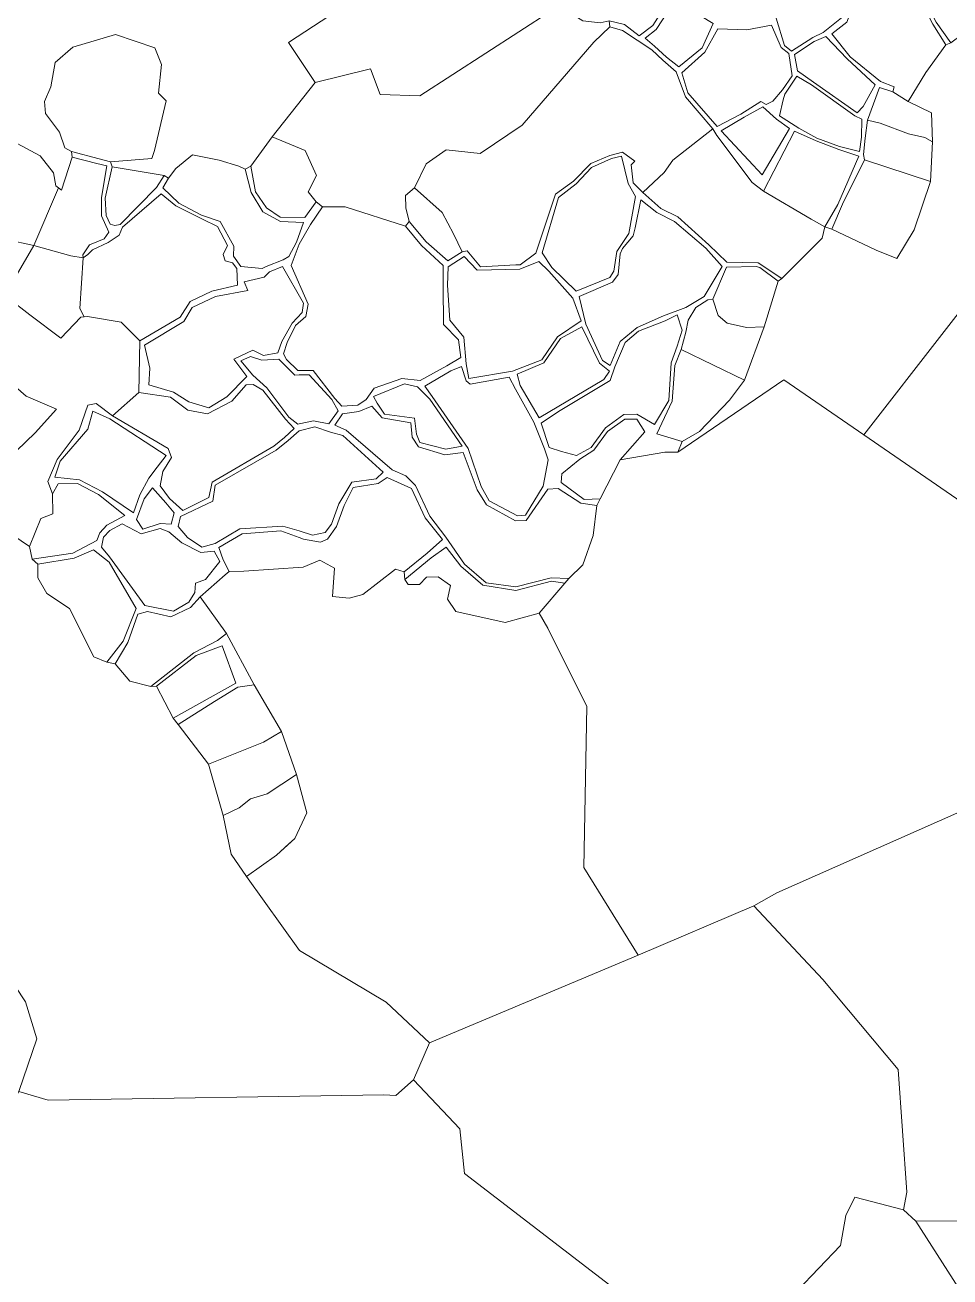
# Model space of a CAD drawing. Header units: metres. Extents: x 542555 to 550520, y 1840485 to 1846995.
# Drawn here: x 547953.2 to 548111.2, y 1841722.8 to 1841936.8 of the extents above; entities that cross this region are included whole.
import ezdxf

# ---------------------------------------------------------------- set-up
doc = ezdxf.new("R2010")
doc.units = ezdxf.units.M
doc.header["$MEASUREMENT"] = 0
doc.layers.add('Level 30', color=7, linetype='Continuous', lineweight=0)

msp = doc.modelspace()

# ---------------------------------------------------------------- linework, layer by layer
at = {"layer": 'Level 30', "color": 7, "linetype": 'Continuous', "lineweight": 0, "flags": 128}
for points in [[(548115.36, 1841936.67), (548111.39, 1841933.73), (548108.87, 1841937.27), (548099.32, 1841956.28), (548097, 1841960.05), (548096.9, 1841961.66), (548098.19, 1841963.12), (548101.15, 1841965.03), (548101.9, 1841969.04), (548108.31, 1841974.13), (548109.56, 1841974.22), (548109.75, 1841972.68), (548110.7, 1841970.59), (548112.65, 1841967.7), (548114.85, 1841965.7), (548111.04, 1841961.65), (548112.17, 1841957.7), (548114.67, 1841951.6), (548116.21, 1841948.98), (548117.45, 1841945.95), (548120.2, 1841940.5), (548115.36, 1841936.67)], [(548107.11, 1841928.63), (548104.1, 1841923.69), (548101.44, 1841925.34), (548101.66, 1841926.17), (548099.38, 1841927.08), (548094.18, 1841931.34), (548091.06, 1841935.26), (548093.6, 1841937.26), (548094.04, 1841938.42), (548089.48, 1841946.89), (548087.23, 1841950.34), (548089.6, 1841952.54), (548092.75, 1841956.03), (548093.66, 1841957.46), (548096.09, 1841959.75), (548098.76, 1841955.93), (548108.29, 1841936.92), (548110.51, 1841933.35), (548107.11, 1841928.63)], [(548166.6, 1841870.51), (548164.98, 1841865.48), (548161.59, 1841859.96), (548144.13, 1841835.8), (548132.67, 1841841.83), (548096.53, 1841866.68), (548123.94, 1841902.03), (548129.89, 1841918.71), (548135.57, 1841928.1), (548150.31, 1841947.07), (548154.52, 1841952.71), (548161.6, 1841943.06), (548181.75, 1841915.23), (548187.4, 1841907.6), (548168.88, 1841896.51), (548165.16, 1841889.28), (548160.7, 1841886.35), (548161.39, 1841881.02), (548160.58, 1841875.94), (548166.6, 1841870.51)], [(548054.76, 1841949.16), (548065.43, 1841944.55), (548060.45, 1841936.66), (548058.14, 1841934.93), (548055.6, 1841936.88), (548052.98, 1841937.46), (548051.44, 1841937.13), (548048.47, 1841937.46), (548046.21, 1841938.91), (548045.65, 1841940.42), (548046.56, 1841942.6), (548050.97, 1841944.33), (548054.76, 1841949.16)], [(548093.25, 1841938.47), (548089.56, 1841935.5), (548087.79, 1841934.63), (548084.12, 1841932.28), (548082.95, 1841933.24), (548081.53, 1841937.94), (548080.97, 1841939.91), (548079.63, 1841942.45), (548080.34, 1841946.11), (548083.48, 1841947.51), (548086.4, 1841949.68), (548088.67, 1841946.31), (548093.25, 1841938.47)], [(548064.24, 1841940.94), (548070.73, 1841937.03), (548068.88, 1841932.87), (548064.89, 1841929.61), (548062.78, 1841931.29), (548060.74, 1841933.15), (548059.15, 1841934.5), (548060.99, 1841935.99), (548064.24, 1841940.94)], [(547961.09, 1841915.17), (547959.99, 1841915.77), (547959.06, 1841918.42), (547956.68, 1841921.62), (547956.5, 1841923.68), (547957.57, 1841926.17), (547958.32, 1841930.36), (547961.34, 1841932.97), (547968.61, 1841935.13), (547975.37, 1841932.84), (547976.49, 1841929.99), (547976, 1841925.1), (547977.26, 1841923.81), (547975.31, 1841915.32), (547974.84, 1841913.92), (547967.75, 1841913.38), (547965.81, 1841913.86), (547961.09, 1841915.17)], [(548062.37, 1841911.55), (548058.73, 1841908.13), (548057.07, 1841909.81), (548056.74, 1841912.84), (548057.4, 1841913.48), (548055.28, 1841915.02), (548053.12, 1841914.47), (548049.85, 1841913.08), (548046.9, 1841910.06), (548043.79, 1841907.83), (548040.46, 1841897.79), (548037.78, 1841895.78), (548037.05, 1841895.79), (548030.98, 1841895.43), (548028.72, 1841898.18), (548027.88, 1841897.98), (548026.39, 1841901.05), (548024.44, 1841904.7), (548019.7, 1841908.94), (548021.74, 1841913.06), (548025.15, 1841915.41), (548030.93, 1841914.81), (548038.12, 1841919.66), (548050.39, 1841933.83), (548053.12, 1841936.43), (548055.27, 1841935.83), (548060.27, 1841932.52), (548062.15, 1841930.77), (548064.41, 1841928.76), (548066.04, 1841924.49), (548070.69, 1841919.02), (548063.85, 1841913.67), (548062.37, 1841911.55)], [(548080.74, 1841936.73), (548082.4, 1841932.93), (548083.67, 1841931.89), (548084.24, 1841928.1), (548082.58, 1841925.67), (548080.93, 1841923.72), (548079.8, 1841923.2), (548078.88, 1841923.7), (548075.5, 1841921.54), (548071.45, 1841919.42), (548066.43, 1841925.18), (548065.39, 1841928.61), (548069.36, 1841932.15), (548071.53, 1841936.12), (548076.53, 1841935.93), (548080.74, 1841936.73)], [(548093.63, 1841930.98), (548098.43, 1841926.53), (548096.39, 1841922.81), (548095.34, 1841921.78), (548087.91, 1841926.99), (548085.18, 1841928.95), (548084.63, 1841931.7), (548088.02, 1841933.95), (548090.03, 1841934.82), (548093.63, 1841930.98)], [(548096.13, 1841917.59), (548095.76, 1841915.12), (548092.34, 1841916), (548088.49, 1841917.43), (548085.39, 1841919.12), (548082.1, 1841921.26), (548082.72, 1841924), (548083, 1841924.92), (548085.04, 1841928.04), (548087.57, 1841926.52), (548094.96, 1841921.26), (548096.15, 1841920.66), (548096.13, 1841917.59)], [(547958.91, 1841908.92), (547954.67, 1841899.06), (547949.97, 1841900.08), (547947.17, 1841900.14), (547944.4, 1841906.1), (547943.33, 1841910.33), (547936.71, 1841912.56), (547934.57, 1841913.8), (547934.86, 1841914.32), (547933.67, 1841917.33), (547937.84, 1841918.76), (547941.54, 1841920.43), (547948.74, 1841925.11), (547951.01, 1841920.83), (547951.84, 1841916.5), (547955.75, 1841914.39), (547958.01, 1841911.48), (547958.43, 1841909.28), (547958.91, 1841908.92)], [(548099.32, 1841920), (548097.15, 1841920.51), (548099.2, 1841926.08), (548101.44, 1841925.34), (548104.1, 1841923.69), (548108.07, 1841921.77), (548108.26, 1841916.8), (548106.95, 1841917.56), (548104.11, 1841918.16), (548099.32, 1841920)], [(548083.8, 1841919.07), (548079.15, 1841911.18), (548072.1, 1841918.67), (548076.05, 1841921.02), (548079.22, 1841922.75), (548081.57, 1841920.65), (548083.8, 1841919.07)], [(548108.26, 1841916.8), (548107.87, 1841910.01), (548096.64, 1841913.69), (548096.43, 1841914.62), (548096.74, 1841917.44), (548097.15, 1841920.51), (548099.32, 1841920), (548104.11, 1841918.16), (548106.95, 1841917.56), (548108.26, 1841916.8)], [(548079.36, 1841908.38), (548087.52, 1841903.57), (548089.84, 1841902.25), (548089.4, 1841900.35), (548082.51, 1841893.44), (548078.47, 1841896.13), (548073.12, 1841896.21), (548070.04, 1841899.16), (548064.74, 1841903.96), (548061.84, 1841905.39), (548058.73, 1841908.13), (548062.37, 1841911.55), (548063.85, 1841913.67), (548070.69, 1841919.02), (548071.36, 1841917.87), (548077.44, 1841909.86), (548079.36, 1841908.38)], [(548079.36, 1841908.38), (548084.64, 1841918.59), (548088.38, 1841916.97), (548092.22, 1841915.48), (548095.64, 1841914.36), (548092.05, 1841906.08), (548089.84, 1841902.25), (548087.52, 1841903.57), (548079.36, 1841908.38)], [(548001.55, 1841908.25), (548002.9, 1841906.51), (548000.98, 1841903.84), (547996.78, 1841903.9), (547994.45, 1841905.53), (547992.54, 1841908.24), (547991.73, 1841912.62), (547995.41, 1841917.67), (548001.06, 1841915.29), (548002.96, 1841911.05), (548001.55, 1841908.25)], [(547966.21, 1841907.3), (547966.25, 1841904.15), (547967.46, 1841901.34), (547966.69, 1841900.2), (547964.17, 1841899.16), (547963.02, 1841897.49), (547963.13, 1841896.94), (547960.97, 1841897.29), (547954.67, 1841899.06), (547958.91, 1841908.92), (547959.4, 1841908.54), (547961.25, 1841914.18), (547965.42, 1841913.1), (547967.13, 1841912.69), (547966.21, 1841907.3)], [(547990.78, 1841912.1), (547991.82, 1841908.11), (547993.78, 1841904.82), (547996.82, 1841903.2), (548000.74, 1841903.02), (547999.54, 1841899.67), (547998.24, 1841897.21), (547997.3, 1841896.63), (547994.36, 1841895.49), (547993.69, 1841895.14), (547990.06, 1841895.5), (547988.78, 1841897.25), (547988.83, 1841898.95), (547986.5, 1841903.2), (547983.34, 1841904.28), (547979.43, 1841906.33), (547976.7, 1841908.91), (547977.69, 1841910.61), (547978.94, 1841912.24), (547981.8, 1841914.6), (547986.35, 1841913.67), (547989.71, 1841912.66), (547990.78, 1841912.1)], [(548053.4, 1841913.94), (548055.07, 1841914.37), (548056.26, 1841909.65), (548057.48, 1841907.46), (548056.33, 1841901.11), (548054.76, 1841898.74), (548054.3, 1841898.02), (548053.81, 1841894.67), (548053.11, 1841893.61), (548047.34, 1841891.24), (548043.21, 1841895.3), (548041.54, 1841897.84), (548044.33, 1841907.26), (548047.32, 1841909.61), (548049.98, 1841912.43), (548053.4, 1841913.94)], [(548096.64, 1841913.69), (548107.87, 1841910.01), (548105.12, 1841901.76), (548102.16, 1841896.87), (548098.62, 1841898.25), (548091.05, 1841901.89), (548092.84, 1841906.15), (548096.64, 1841913.69)], [(547968.06, 1841912.5), (547976.95, 1841911.02), (547975.65, 1841908.98), (547969.41, 1841902.68), (547968.53, 1841902.5), (547967.71, 1841902.72), (547967.06, 1841904.22), (547966.88, 1841907.18), (547968.06, 1841912.5)], [(547987.35, 1841896.44), (547988.62, 1841896.13), (547989.34, 1841895.12), (547989.46, 1841892.29), (547985.1, 1841891.24), (547981.36, 1841889.5), (547979.66, 1841886.81), (547972.78, 1841882.77), (547969.6, 1841885.99), (547963.86, 1841886.96), (547963.3, 1841886.9), (547962.53, 1841888.28), (547963.13, 1841896.94), (547963.89, 1841897.55), (547964.7, 1841898.32), (547967.38, 1841899.59), (547969.28, 1841900.83), (547969.84, 1841902.2), (547976.43, 1841907.89), (547978.96, 1841905.83), (547983.47, 1841903.58), (547986.05, 1841902.33), (547987.79, 1841899.07), (547987.01, 1841897.56), (547987.35, 1841896.44)], [(548019.7, 1841908.94), (548024.44, 1841904.7), (548026.39, 1841901.05), (548027.88, 1841897.98), (548025.41, 1841896.45), (548021.7, 1841899.7), (548018.8, 1841903.2), (548018.22, 1841905.53), (548018.21, 1841907.64), (548019.7, 1841908.94)], [(548027.24, 1841882.94), (548027.66, 1841879.9), (548025.24, 1841878.51), (548020.68, 1841875.97), (548017.55, 1841876.35), (548012.82, 1841874.66), (548011.46, 1841872.75), (548010.01, 1841871.78), (548007.28, 1841871.61), (548006.12, 1841872.93), (548002.38, 1841877.72), (548000, 1841877.69), (547999.81, 1841877.68), (547997.83, 1841879.56), (547997.35, 1841880.57), (547997.95, 1841882.5), (547999.4, 1841885.41), (548001.14, 1841886.93), (548001.53, 1841889.06), (547998.66, 1841895.66), (548000.01, 1841899.3), (548001.94, 1841902.66), (548004, 1841905.68), (548007.88, 1841905.67), (548018.18, 1841902.4), (548020.91, 1841899.1), (548024.63, 1841895.63), (548024.6, 1841892.11), (548024.7, 1841885.57), (548027.24, 1841882.94)], [(548058.37, 1841906.88), (548061.11, 1841904.72), (548064.16, 1841903.19), (548069.49, 1841898.6), (548072.27, 1841895.49), (548069.23, 1841890.34), (548066.09, 1841888.47), (548062.29, 1841887.03), (548057.76, 1841885.08), (548054.87, 1841882.64), (548053.16, 1841878.55), (548051.84, 1841879.42), (548049.01, 1841885.64), (548047.88, 1841890.37), (548053.55, 1841892.83), (548054.52, 1841894.09), (548054.89, 1841897.65), (548055.28, 1841898.58), (548057.06, 1841900.7), (548057.45, 1841902.12), (548058.37, 1841906.88)], [(547947.17, 1841900.14), (547949.97, 1841900.08), (547954.67, 1841899.06), (547951.68, 1841893.87), (547950.19, 1841890.18), (547947.3, 1841889.05), (547940.33, 1841888.77), (547939.47, 1841892.84), (547938.92, 1841893.24), (547939.21, 1841900.77), (547946.43, 1841900.16), (547947.17, 1841900.14)], [(547954.01, 1841887.22), (547950.19, 1841890.18), (547951.68, 1841893.87), (547954.67, 1841899.06), (547960.97, 1841897.29), (547963.13, 1841896.94), (547962.53, 1841888.28), (547963.3, 1841886.9), (547962.73, 1841886.84), (547959.29, 1841883.25), (547954.01, 1841887.22)], [(548048.19, 1841886.21), (548044.16, 1841883.45), (548041.48, 1841879.53), (548036.45, 1841877.6), (548028.98, 1841876.33), (548028.55, 1841878.86), (548028.16, 1841883.42), (548025.78, 1841886.33), (548025.34, 1841892.28), (548025.5, 1841895.42), (548028.19, 1841897.2), (548030.44, 1841894.85), (548037.73, 1841895.05), (548040.99, 1841896.35), (548042.67, 1841894.66), (548046.77, 1841890.09), (548048.19, 1841886.21)], [(547990.64, 1841892.86), (547994.03, 1841893.68), (547994.97, 1841894.56), (547997.17, 1841895.5), (548000.78, 1841889.19), (548000.53, 1841887.63), (547998.83, 1841885.77), (547997.03, 1841882.66), (547996.34, 1841880.71), (547993.89, 1841880.29), (547992.09, 1841881.16), (547988.82, 1841879.62), (547991.05, 1841876.7), (547987.66, 1841873.23), (547984.58, 1841871.33), (547981.16, 1841872.33), (547978.54, 1841873.98), (547974.34, 1841875.26), (547974.47, 1841878.11), (547973.59, 1841882.04), (547980.28, 1841886.08), (547981.75, 1841888.48), (547985.69, 1841890.33), (547991.24, 1841891.39), (547990.64, 1841892.86)], [(548081.86, 1841893), (548079.49, 1841885.15), (548076.43, 1841885.04), (548073.17, 1841885.8), (548071.59, 1841887.1), (548070.72, 1841889.88), (548073.01, 1841895.37), (548078.11, 1841895.49), (548078.74, 1841895.29), (548081.86, 1841893)], [(547938.01, 1841870.36), (547935.01, 1841870.68), (547931.93, 1841875.46), (547928.46, 1841879.15), (547926.26, 1841884.31), (547927.16, 1841887.34), (547929.3, 1841893.1), (547934.92, 1841889.63), (547940.33, 1841888.77), (547939.52, 1841886.2), (547946.76, 1841879.06), (547953.35, 1841873.3), (547958.53, 1841871.1), (547954.9, 1841867.06), (547946.92, 1841859.42), (547943.18, 1841863.26), (547940.38, 1841869.23), (547938.01, 1841870.36)], [(548079.49, 1841885.15), (548076.09, 1841876.08), (548065.27, 1841881.32), (548066.1, 1841884.25), (548066.5, 1841886.31), (548067.8, 1841888.46), (548069.85, 1841889.76), (548070.72, 1841889.88), (548071.59, 1841887.1), (548073.17, 1841885.8), (548076.43, 1841885.04), (548079.49, 1841885.15)], [(548064.61, 1841887.21), (548065.45, 1841884.6), (548064.6, 1841881.89), (548063.6, 1841879.01), (548063.2, 1841872.56), (548060.74, 1841868.48), (548057.72, 1841870.24), (548055.52, 1841870.16), (548052.35, 1841867.93), (548049.89, 1841864.56), (548047.43, 1841863.17), (548044.86, 1841863.86), (548042.73, 1841864.52), (548041.36, 1841868.68), (548044.31, 1841870.68), (548053.14, 1841875.97), (548053.94, 1841878.32), (548055.74, 1841882.47), (548058.01, 1841884.41), (548062.55, 1841886.2), (548064.61, 1841887.21)], [(548044.66, 1841883.18), (548048.31, 1841885.17), (548051.31, 1841878.94), (548053.06, 1841877.61), (548052.08, 1841876.16), (548041, 1841869.59), (548037.8, 1841875.15), (548037.24, 1841877.09), (548041.84, 1841878.99), (548044.66, 1841883.18)], [(548001.71, 1841876.97), (548005.6, 1841872.75), (548006.66, 1841870.82), (548005.09, 1841868.57), (548002.46, 1841869.1), (548000, 1841868.57), (547999.78, 1841868.52), (547998.27, 1841869.72), (547994.49, 1841874.72), (547992.07, 1841876.9), (547990.05, 1841879.36), (547991.71, 1841880.12), (547993.65, 1841879.45), (547996.54, 1841879.66), (547999.3, 1841876.93), (548000, 1841876.95), (548000, 1841876.94), (548001.71, 1841876.97)], [(548065.27, 1841881.32), (548076.09, 1841876.08), (548073.56, 1841872.61), (548068.42, 1841867.29), (548065.48, 1841865.58), (548061.13, 1841866.89), (548063.74, 1841872.47), (548064.19, 1841878.54), (548065.27, 1841881.32)], [(548041.91, 1841864.32), (548042.54, 1841862.42), (548041.68, 1841857.94), (548038.7, 1841852.96), (548037.31, 1841852.88), (548032.46, 1841855.4), (548031.1, 1841857.88), (548028.9, 1841864.38), (548022.73, 1841873.28), (548021.47, 1841875), (548025.93, 1841877.62), (548027.74, 1841878.38), (548028.55, 1841875.96), (548029.24, 1841875.39), (548035.89, 1841876.55), (548037, 1841874.52), (548040.13, 1841868.9), (548041.91, 1841864.32)], [(547995.71, 1841864.79), (547985.16, 1841858.62), (547984.59, 1841856.01), (547980.15, 1841853.75), (547977.88, 1841855.85), (547976.28, 1841857.97), (547976.71, 1841860.43), (547978.17, 1841862.83), (547977.65, 1841864.35), (547968.13, 1841869.98), (547972.6, 1841873.97), (547978.04, 1841873.14), (547980.96, 1841870.93), (547984.36, 1841870.27), (547988.48, 1841872.48), (547990.98, 1841875.25), (547992.17, 1841875.3), (547993.81, 1841874.32), (547997.65, 1841869.37), (547999.13, 1841867.8), (547997.51, 1841866.24), (547995.71, 1841864.79)], [(548022.35, 1841872.81), (548027.89, 1841864.79), (548025.1, 1841864.28), (548020.62, 1841865.39), (548020.04, 1841866.82), (548019.73, 1841869.54), (548014.57, 1841870.25), (548013.33, 1841872.13), (548012.72, 1841873.26), (548018.01, 1841875.42), (548020.22, 1841874.9), (548022.35, 1841872.81)], [(547975.74, 1841861.17), (547974.34, 1841859.31), (547972.79, 1841856.46), (547971.68, 1841853.37), (547966.42, 1841856.97), (547962.5, 1841859), (547958.28, 1841859.47), (547959.15, 1841862.22), (547963.88, 1841867.66), (547964.77, 1841870.76), (547967.67, 1841869.42), (547977.3, 1841863.19), (547975.74, 1841861.17)], [(548048.47, 1841844.46), (548046.08, 1841842.16), (548043.05, 1841842.24), (548037.06, 1841840.74), (548031.95, 1841841.41), (548028.29, 1841844.58), (548025.08, 1841849.23), (548022.32, 1841852.83), (548019.91, 1841858.06), (548018.26, 1841859.71), (548015.92, 1841860.72), (548008.05, 1841867.52), (548006.11, 1841868.37), (548007.4, 1841870.28), (548010.19, 1841870.71), (548012.42, 1841871.6), (548014.21, 1841869.64), (548019.11, 1841868.78), (548019.31, 1841866.32), (548020.42, 1841864.63), (548024.92, 1841863.31), (548028.02, 1841863.71), (548030.43, 1841857.28), (548032.05, 1841854.73), (548036.99, 1841852.01), (548038.82, 1841852.06), (548042.53, 1841857.41), (548044.26, 1841857.55), (548048.17, 1841855.01), (548050.88, 1841854.63), (548050.25, 1841849.51), (548048.47, 1841844.46)], [(548059.06, 1841867.2), (548054.89, 1841862.42), (548051.45, 1841855.76), (548048.7, 1841855.64), (548044.81, 1841858.58), (548044.9, 1841860.04), (548048, 1841862.52), (548050.37, 1841864.08), (548052.72, 1841867.3), (548055.66, 1841869.36), (548057.73, 1841869.39), (548059.06, 1841867.2)], [(548007.46, 1841866.58), (548014.34, 1841860.35), (548013.16, 1841859.21), (548009.03, 1841858.59), (548006.78, 1841854.94), (548005.55, 1841851.43), (548004.48, 1841850.02), (548002.31, 1841849.57), (548000, 1841850.27), (547997.22, 1841851.11), (547989.87, 1841850.66), (547985.64, 1841848.13), (547983.39, 1841847.51), (547980.91, 1841849.17), (547979.33, 1841851.01), (547979.72, 1841852.75), (547985.27, 1841855.34), (547985.67, 1841858.12), (547996.07, 1841864.11), (547998.12, 1841865.73), (548000, 1841867.37), (548002.7, 1841868.09), (548005.34, 1841867.16), (548007.46, 1841866.58)], [(547962.15, 1841858.36), (547965.7, 1841856.52), (547970.22, 1841852.9), (547967.12, 1841851.27), (547965.97, 1841849.94), (547965.44, 1841848.66), (547961.32, 1841846.48), (547954.4, 1841845.43), (547953.92, 1841847.61), (547955.87, 1841852.38), (547957.89, 1841853.23), (547957.84, 1841856.65), (547958.81, 1841858.32), (547962.15, 1841858.36)], [(548019.21, 1841857.54), (548021.56, 1841852.54), (548024.51, 1841848.8), (548021.91, 1841846.5), (548017.93, 1841843.26), (548016.47, 1841843.72), (548010.88, 1841839.42), (548008.58, 1841838.81), (548005.7, 1841839.08), (548006.06, 1841843.94), (548003.53, 1841845.29), (548000.69, 1841844.06), (547990.56, 1841843.4), (547988.04, 1841843.32), (547987.05, 1841845.35), (547986.26, 1841847.43), (547990.28, 1841849.77), (547996.89, 1841850.31), (548000, 1841849.15), (548000.77, 1841848.86), (548003.66, 1841848.35), (548004.86, 1841848.89), (548006.42, 1841851.04), (548007.69, 1841854.61), (548009.24, 1841857.71), (548013.5, 1841858.38), (548015.07, 1841859.43), (548019.21, 1841857.54)], [(547978.63, 1841853.37), (547978.14, 1841851.41), (547976.24, 1841851.54), (547973.29, 1841850.6), (547972.21, 1841852.21), (547973.55, 1841855.78), (547974.96, 1841857.63), (547977.25, 1841855.1), (547978.63, 1841853.37)], [(547984.03, 1841842), (547982.32, 1841841.34), (547982.19, 1841839.77), (547981.14, 1841838.12), (547978.52, 1841836.56), (547973.66, 1841837.52), (547967.61, 1841845.84), (547966.24, 1841847.51), (547966.58, 1841849.22), (547967.68, 1841850.35), (547969.76, 1841851.5), (547973.04, 1841849.8), (547976.24, 1841850.7), (547977.76, 1841850.14), (547979.95, 1841848.24), (547983.21, 1841846.62), (547985.48, 1841846.83), (547986.48, 1841845.05), (547984.03, 1841842)], [(548045.41, 1841841.35), (548041.02, 1841836.2), (548035.22, 1841834.62), (548026.81, 1841836.48), (548025.36, 1841838.63), (548025.86, 1841840.95), (548023.77, 1841842.46), (548021.77, 1841842.36), (548020.58, 1841841.13), (548018.61, 1841841.11), (548018.07, 1841841.98), (548022.55, 1841845.66), (548025.14, 1841847.49), (548027.61, 1841844.25), (548031.4, 1841840.99), (548037.02, 1841840.09), (548043.14, 1841841.67), (548045.41, 1841841.35)], [(547972.16, 1841837.04), (547969.96, 1841831.44), (547967.12, 1841827.85), (547964.95, 1841828.75), (547960.78, 1841837.01), (547956.88, 1841839.56), (547955.37, 1841842.26), (547955.35, 1841844.6), (547961.58, 1841845.6), (547964.87, 1841847.07), (547967.54, 1841844.95), (547972.16, 1841837.04)], [(548041.02, 1841836.2), (548042.5, 1841833.64), (548049.18, 1841820.26), (548048.65, 1841792.74), (548057.93, 1841777.77), (548022.31, 1841762.78), (548014.88, 1841769.74), (548000.05, 1841778.57), (547990.99, 1841791.19), (547996.14, 1841794.86), (547998.24, 1841796.77), (547999.26, 1841797.7), (548001.32, 1841802.09), (547999.56, 1841808.66), (547996.99, 1841815.98), (547992.3, 1841823.97), (547987.61, 1841832.72), (547983.07, 1841839.02), (547987.34, 1841842.76), (547988.04, 1841843.32), (547990.56, 1841843.4), (548000.69, 1841844.06), (548003.53, 1841845.29), (548006.06, 1841843.94), (548005.7, 1841839.08), (548008.58, 1841838.81), (548010.88, 1841839.42), (548016.47, 1841843.72), (548017.93, 1841843.26), (548018.07, 1841841.98), (548018.61, 1841841.11), (548020.58, 1841841.13), (548021.77, 1841842.36), (548023.77, 1841842.46), (548025.86, 1841840.95), (548025.36, 1841838.63), (548026.81, 1841836.48), (548035.22, 1841834.62), (548041.02, 1841836.2)], [(547983.07, 1841839.02), (547987.61, 1841832.72), (547986.04, 1841831.53), (547982.01, 1841829.45), (547974.66, 1841823.66), (547971.09, 1841824.59), (547968.58, 1841827.55), (547970.76, 1841831.18), (547972.45, 1841836.07), (547974.08, 1841836.48), (547978.11, 1841835.6), (547981.47, 1841837.2), (547983.07, 1841839.02)], [(547987.61, 1841832.72), (547992.3, 1841823.97), (547989.52, 1841823.56), (547985.53, 1841821.14), (547979.31, 1841817.21), (547978.48, 1841818.3), (547989.21, 1841824.23), (547986.88, 1841830.63), (547982.4, 1841829), (547975.65, 1841823.72), (547974.66, 1841823.66), (547982.01, 1841829.45), (547986.04, 1841831.53), (547987.61, 1841832.72)], [(547975.65, 1841823.72), (547982.4, 1841829), (547986.88, 1841830.63), (547989.21, 1841824.23), (547978.48, 1841818.3), (547975.65, 1841823.72)], [(547992.3, 1841823.97), (547996.99, 1841815.98), (547993.9, 1841814.18), (547984.52, 1841810.42), (547979.31, 1841817.21), (547985.53, 1841821.14), (547989.52, 1841823.56), (547992.3, 1841823.97)], [(547996.99, 1841815.98), (547999.56, 1841808.66), (547994.56, 1841805.36), (547991.7, 1841804.51), (547989.77, 1841802.94), (547987.05, 1841801.65), (547984.52, 1841810.42), (547993.9, 1841814.18), (547996.99, 1841815.98)], [(548001.32, 1841802.09), (547999.26, 1841797.7), (547996.14, 1841794.86), (547990.99, 1841791.19), (547988.39, 1841795.02), (547987.05, 1841801.65), (547989.77, 1841802.94), (547991.7, 1841804.51), (547994.56, 1841805.36), (547999.56, 1841808.66), (548001.32, 1841802.09)], [(548152.22, 1841779.07), (548148.94, 1841769.3), (548144.21, 1841758.6), (548139.64, 1841749.56), (548132.77, 1841743), (548124.51, 1841735.1), (548116.3, 1841732.54), (548113.22, 1841732.35), (548105.41, 1841732.29), (548103.29, 1841734.23), (548103.87, 1841737.27), (548102.38, 1841758.22), (548089.47, 1841773.58), (548077.71, 1841786.19), (548081.62, 1841788.4), (548116.39, 1841803.8), (548120.9, 1841802.87), (548147.92, 1841781.38), (548152.22, 1841779.07)], [(548103.87, 1841737.27), (548103.29, 1841734.23), (548094.95, 1841736.39), (548093.42, 1841733.26), (548092.52, 1841728.15), (548085.13, 1841720.39), (548086.81, 1841716.22), (548081.66, 1841712.26), (548074.2, 1841705.2), (548070.1, 1841706.66), (548067.62, 1841710.19), (548028.28, 1841740.42), (548027.45, 1841748.08), (548019.55, 1841756.47), (548022.31, 1841762.78), (548057.93, 1841777.77), (548077.71, 1841786.19), (548089.47, 1841773.58), (548102.38, 1841758.22), (548103.87, 1841737.27)], [(548112.66, 1841720.92), (548101.33, 1841715.87), (548091.5, 1841710.13), (548090.55, 1841711.21), (548088.32, 1841713.63), (548086.81, 1841716.22), (548085.13, 1841720.39), (548092.52, 1841728.15), (548093.42, 1841733.26), (548094.95, 1841736.39), (548103.29, 1841734.23), (548105.41, 1841732.29), (548112.66, 1841720.92)]]:
    msp.add_lwpolyline(points, close=True, dxfattribs=at)
for points in [[(548052.98, 1841937.46), (548053.12, 1841936.43), (548050.39, 1841933.83), (548038.12, 1841919.66), (548030.93, 1841914.81), (548025.15, 1841915.41), (548021.74, 1841913.06), (548019.7, 1841908.94), (548018.21, 1841907.64), (548018.22, 1841905.53), (548018.8, 1841903.2), (548018.18, 1841902.4), (548007.88, 1841905.67), (548004, 1841905.68), (548002.9, 1841906.51), (548001.55, 1841908.25), (548002.96, 1841911.05), (548001.06, 1841915.29), (547995.41, 1841917.67), (548002.76, 1841926.93), (548012.2, 1841929.28), (548013.83, 1841924.91), (548020.63, 1841924.68), (548043.2, 1841939.27)], [(548043.2, 1841939.27), (548020.63, 1841924.68), (548013.83, 1841924.91), (548012.2, 1841929.28), (548002.76, 1841926.93), (547998.19, 1841933.8), (548005.26, 1841938.37)], [(548005.26, 1841938.37), (547998.19, 1841933.8), (547998.19, 1841933.8), (548002.76, 1841926.93), (547995.41, 1841917.67), (547991.73, 1841912.62), (547990.78, 1841912.1), (547989.71, 1841912.66), (547986.35, 1841913.67), (547981.8, 1841914.6), (547978.94, 1841912.24), (547977.69, 1841910.61), (547976.95, 1841911.02), (547968.06, 1841912.5), (547967.75, 1841913.38), (547974.84, 1841913.92), (547975.31, 1841915.32), (547977.26, 1841923.81), (547976, 1841925.1), (547976.49, 1841929.99), (547975.37, 1841932.84), (547968.61, 1841935.13), (547961.34, 1841932.97), (547958.32, 1841930.36), (547957.57, 1841926.17), (547956.5, 1841923.68), (547956.68, 1841921.62), (547959.06, 1841918.42), (547959.99, 1841915.77), (547961.09, 1841915.17), (547961.25, 1841914.18), (547959.4, 1841908.54), (547958.91, 1841908.92), (547958.43, 1841909.28), (547958.01, 1841911.48), (547955.75, 1841914.39), (547951.84, 1841916.5)], [(548123.94, 1841902.03), (548096.53, 1841866.68), (548082.85, 1841876.09), (548064.72, 1841863.73), (548065.48, 1841865.58), (548068.42, 1841867.29), (548073.56, 1841872.61), (548076.09, 1841876.08), (548079.49, 1841885.15), (548081.86, 1841893), (548082.51, 1841893.44), (548089.4, 1841900.35), (548089.84, 1841902.25), (548091.05, 1841901.89), (548098.62, 1841898.25), (548102.16, 1841896.87), (548105.12, 1841901.76), (548107.87, 1841910.01), (548108.26, 1841916.8), (548108.07, 1841921.77), (548104.1, 1841923.69), (548107.11, 1841928.63), (548110.51, 1841933.35), (548111.39, 1841933.73)], [(547950.19, 1841890.18), (547954.01, 1841887.22), (547959.29, 1841883.25), (547962.73, 1841886.84), (547963.3, 1841886.9), (547963.3, 1841886.9), (547963.86, 1841886.96), (547969.6, 1841885.99), (547972.78, 1841882.77), (547972.6, 1841873.97), (547968.13, 1841869.98), (547965.34, 1841872.05), (547963.91, 1841871.77), (547962.44, 1841867.53), (547958.66, 1841862.49), (547957.08, 1841858.71), (547957.84, 1841856.65), (547957.89, 1841853.23), (547955.87, 1841852.38), (547953.92, 1841847.61), (547945.66, 1841853.18)], [(547946.92, 1841859.42), (547954.9, 1841867.06), (547958.53, 1841871.1), (547953.35, 1841873.3), (547946.76, 1841879.06)], [(548116.39, 1841803.8), (548081.62, 1841788.4), (548077.71, 1841786.19), (548057.93, 1841777.77), (548048.65, 1841792.74), (548049.18, 1841820.26), (548042.5, 1841833.64), (548041.02, 1841836.2), (548045.41, 1841841.35), (548046.08, 1841842.16), (548048.47, 1841844.46), (548050.25, 1841849.51), (548050.88, 1841854.63), (548051.45, 1841855.76), (548054.89, 1841862.42), (548062.52, 1841863.77), (548064.72, 1841863.73), (548082.85, 1841876.09), (548096.53, 1841866.68), (548132.67, 1841841.83)], [(547945.66, 1841853.18), (547953.92, 1841847.61), (547954.4, 1841845.43), (547955.35, 1841844.6), (547955.37, 1841842.26), (547956.88, 1841839.56), (547960.78, 1841837.01), (547964.95, 1841828.75), (547967.12, 1841827.85), (547968.58, 1841827.55), (547971.09, 1841824.59), (547974.66, 1841823.66), (547975.65, 1841823.72), (547978.48, 1841818.3), (547979.31, 1841817.21), (547984.52, 1841810.42), (547987.05, 1841801.65), (547988.39, 1841795.02), (547990.99, 1841791.19), (547990.99, 1841791.19), (548000.05, 1841778.57), (548014.88, 1841769.74), (548022.31, 1841762.78), (548019.55, 1841756.47), (548016.51, 1841753.79), (548014.48, 1841753.9), (547957.14, 1841752.97), (547952.11, 1841754.46), (547955.19, 1841763.43), (547953.23, 1841769.76), (547936.47, 1841795.18)], [(547936.47, 1841795.18), (547953.23, 1841769.76), (547955.19, 1841763.43), (547952.11, 1841754.46)], [(547920.53, 1841721.32), (547924.92, 1841725.52), (547947.83, 1841746.91), (547952.11, 1841754.46), (547957.14, 1841752.97), (548014.48, 1841753.9), (548016.51, 1841753.79), (548019.55, 1841756.47), (548027.45, 1841748.08), (548028.28, 1841740.42), (548067.62, 1841710.19)]]:
    msp.add_lwpolyline(points, dxfattribs=at)

doc.saveas('drawing.dxf')
